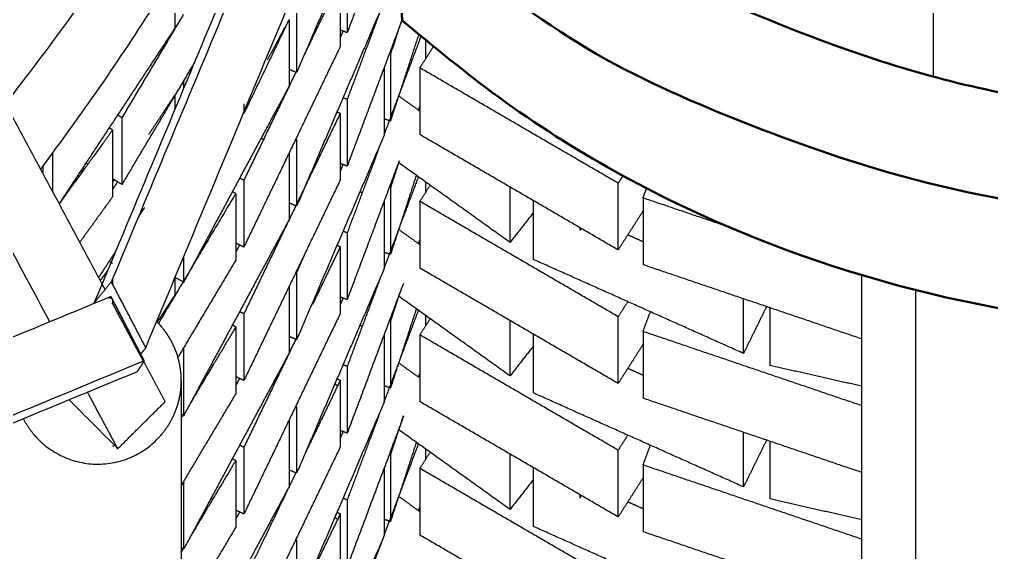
# Model space of a CAD drawing. Header units: millimetres. Extents: x 507.9 to 541, y 40.2 to 69.3.
# Drawn here: x 517.398 to 518.271, y 45.779 to 46.258 of the extents above; entities that cross this region are included whole.
import ezdxf

# ---------------------------------------------------------------- set-up
doc = ezdxf.new("R2010")
doc.units = ezdxf.units.MM
doc.layers.add('Make2D$Visible$ClippingPlaneIntersections', color=7, linetype='Continuous', lineweight=50, true_color=0x000000)
doc.layers.add('Make2D$Visible$Curves', color=7, linetype='Continuous', true_color=0x000000)

msp = doc.modelspace()

# ---------------------------------------------------------------- linework, layer by layer
at = {"layer": 'Make2D$Visible$ClippingPlaneIntersections'}
msp.add_lwpolyline([(517.74164, 46.25779), (517.73528, 46.35928)], dxfattribs=at)
for points, knots in [([(517.73448, 46.35869), (517.75639, 46.34479), (517.79005, 46.31692), (517.86065, 46.26156), (517.90443, 46.23181), (517.99494, 46.18676), (518.03813, 46.16935), (518.12774, 46.13579), (518.17398, 46.12081), (518.31819, 46.08602), (518.41636, 46.07709), (518.61219, 46.08346), (518.70978, 46.09975), (519.0165, 46.19413), (519.20816, 46.32397), (519.48595, 46.6698), (519.57141, 46.88529), (519.60666, 47.32754), (519.55643, 47.55402), (519.33386, 47.94233), (519.16383, 48.10167), (518.76572, 48.29519), (518.53607, 48.33095), (518.24193, 48.28822), (518.1678, 48.27013), (518.04702, 48.22597), (517.99975, 48.20396), (517.92488, 48.16343), (517.89535, 48.14591), (517.84973, 48.11771), (517.83238, 48.10747), (517.8117, 48.092)], [0.013156, 0.013156, 0.013156, 0.013156, 0.134476, 0.134476, 0.268952, 0.268952, 0.403428, 0.403428, 0.537904, 0.537904, 0.806857, 0.806857, 1.075809, 1.075809, 1.683893, 1.683893, 2.291978, 2.291978, 2.900062, 2.900062, 3.508146, 3.508146, 4.116231, 4.116231, 4.325554, 4.325554, 4.465847, 4.465847, 4.563218, 4.563218, 4.620492, 4.620492, 4.620492, 4.620492]), ([(517.77336, 46.44461), (517.80147, 46.42897), (517.86379, 46.37786), (517.94864, 46.31129), (518.08481, 46.24999), (518.21674, 46.2026), (518.38508, 46.17368), (518.52939, 46.17007), (518.76356, 46.2027), (518.95645, 46.28093), (519.14911, 46.41911), (519.27042, 46.54048), (519.39683, 46.73076), (519.4847, 46.96065), (519.51028, 47.23878), (519.44692, 47.59731), (519.24764, 47.90496), (518.99553, 48.08281), (518.80465, 48.16979), (518.604, 48.21791), (518.40925, 48.21963), (518.23512, 48.19177), (518.0719, 48.14125), (517.94728, 48.06863), (517.87874, 48.02509), (517.86787, 48.01695)], [0, 0, 0, 0, 0.105302, 0.224696, 0.340434, 0.54745, 0.644852, 0.851696, 0.977165, 1.353395, 1.458128, 1.688209, 1.862958, 2.140768, 2.416809, 2.690474, 3.222547, 3.458617, 3.609488, 3.849734, 4.07168, 4.188707, 4.378243, 4.579713, 4.620492, 4.620492, 4.620492, 4.620492])]:
    msp.add_open_spline(points, degree=3, knots=knots, dxfattribs=at)
msp.add_spline([(517.74152, 46.25748), (517.82826, 46.18863), (518.04552, 46.06729), (518.51237, 45.98092), (518.93676, 46.07955), (519.20349, 46.24953), (519.41253, 46.48878), (519.54698, 46.782), (519.59187, 47.1176)], degree=3, dxfattribs=at)
at = {"layer": 'Make2D$Visible$Curves', "color": 18, "lineweight": -3, "true_color": 0x000000}
for points, weights in [([(520.46733, 45.49105), (520.32272, 48.41324), (517.55483, 49.36129)], [1, 0.780787676095, 0.889708882536]), ([(517.38589, 46.18251), (517.89459, 46.8336), (517.89459, 47.65986)], [0.942605112046, 0.848262006154, 0.853867800566]), ([(517.41725, 46.12355), (517.89459, 46.76239), (517.89459, 47.55986)], [0.93619336717, 0.848456054745, 0.853867800566]), ([(517.48133, 46.00744), (517.47942, 46.00777), (517.47749, 46.008)], [0.85974674484, 0.857853025995, 0.856538342503]), ([(517.54343, 45.93355), (517.54343, 45.96449), (517.52162, 45.98643)], [0.853555280099, 0.854079424516, 1])]:
    msp.add_rational_spline(points, weights, degree=2, dxfattribs=at)
for points, degree in [([(517.42539, 45.98647), (516.74688, 47.25382), (516.06837, 48.52118)], 2), ([(518.29896, 47.98692), (517.88975, 47.0046), (517.48054, 46.02228)], 2), ([(518.2837, 47.96834), (517.87449, 46.98602), (517.46528, 46.0037)], 2), ([(517.51149, 45.96302), (517.9269, 46.96133), (518.34232, 47.95963)], 2), ([(518.21892, 46.2065), (518.21892, 46.93478), (518.21892, 47.66307)], 2), ([(517.47502, 46.01555), (517.33156, 46.2835), (517.1881, 46.55146)], 2), ([(517.76258, 46.43368), (517.72749, 46.34004), (517.6924, 46.2464)], 2), ([(517.72563, 46.39431), (517.6864, 46.30256), (517.64717, 46.21081)], 2), ([(517.53776, 46.30104), (517.53776, 46.27585), (517.53776, 46.25065)], 2), ([(517.6924, 46.3064), (517.6924, 46.2764), (517.6924, 46.2464)], 2), ([(517.68621, 46.29398), (517.67034, 46.26092), (517.65446, 46.22787)], 2), ([(517.68621, 46.29398), (517.68621, 46.26398), (517.68621, 46.23398)], 2), ([(517.72563, 46.27431), (517.68631, 46.18237), (517.647, 46.09042)], 2), ([(517.647, 46.27042), (517.647, 46.24074), (517.647, 46.21106)], 2), ([(517.72458, 46.27226), (517.70849, 46.22933), (517.6924, 46.1864)], 2), ([(517.54527, 46.26273), (517.51768, 46.21636), (517.49009, 46.17)], 2), ([(517.6402, 46.25817), (517.61992, 46.21593), (517.59964, 46.17369)], 2), ([(517.64025, 46.25829), (517.63045, 46.24006), (517.62065, 46.22183)], 2), ([(517.64025, 46.25766), (517.64025, 46.22798), (517.64025, 46.19829)], 2), ([(517.74164, 46.25779), (517.71702, 46.19209), (517.6924, 46.1264)], 2), ([(517.74141, 46.25811), (517.73639, 46.2427), (517.73137, 46.22729)], 2), ([(517.53776, 46.25065), (517.48571, 46.17159), (517.43365, 46.09253)], 2), ([(517.6924, 46.2464), (517.68931, 46.24756), (517.68621, 46.24872)], 2), ([(517.68864, 46.24781), (517.68742, 46.24496), (517.68621, 46.24212)], 2), ([(517.75852, 46.24285), (517.74195, 46.19863), (517.72538, 46.15441)], 2), ([(517.75653, 46.24453), (517.7439, 46.20576), (517.73127, 46.16699)], 2), ([(517.76258, 46.23944), (517.76258, 46.23093), (517.76258, 46.22243)], 2), ([(517.68621, 46.23398), (517.64292, 46.14383), (517.59964, 46.05369)], 2), ([(517.75768, 46.21473), (517.76368, 46.22415), (517.76967, 46.23357)], 2), ([(517.73127, 46.22699), (517.73095, 46.22709), (517.73064, 46.2272)], 2), ([(517.73127, 46.22699), (517.73127, 46.19699), (517.73127, 46.16699)], 2), ([(517.5553, 46.21958), (517.54662, 46.205), (517.53795, 46.19042)], 2), ([(517.647, 46.21042), (517.64381, 46.21178), (517.64062, 46.21315)], 2), ([(517.72563, 46.21431), (517.72563, 46.18431), (517.72563, 46.15431)], 2), ([(517.75768, 46.21473), (517.75768, 46.18473), (517.75768, 46.15473)], 2), ([(517.93573, 46.11106), (517.8467, 46.16289), (517.75768, 46.21473)], 2), ([(517.64597, 46.21019), (517.62281, 46.16194), (517.59964, 46.11369)], 2), ([(517.64631, 46.21088), (517.64628, 46.21082), (517.64625, 46.21077)], 2), ([(517.54557, 46.20212), (517.54552, 46.20215), (517.54548, 46.20217)], 2), ([(517.54576, 46.20248), (517.54567, 46.2023), (517.54557, 46.20212)], 2), ([(517.54557, 46.20212), (517.54557, 46.19928), (517.54557, 46.19643)], 2), ([(517.64025, 46.19829), (517.59291, 46.11021), (517.54557, 46.02212)], 2), ([(517.53776, 46.19012), (517.51393, 46.15006), (517.49009, 46.11)], 2), ([(517.53776, 46.19065), (517.52594, 46.1727), (517.51412, 46.15475)], 2), ([(517.53776, 46.19012), (517.53776, 46.18396), (517.53776, 46.1778)], 2), ([(517.6924, 46.1864), (517.6906, 46.18707), (517.6888, 46.18775)], 2), ([(517.6924, 46.1864), (517.6924, 46.1564), (517.6924, 46.1264)], 2), ([(517.75769, 46.17585), (517.74812, 46.18271), (517.73855, 46.18956)], 2), ([(517.59964, 46.18253), (517.59964, 46.17811), (517.59964, 46.17369)], 2), ([(517.75768, 46.1806), (517.75698, 46.17873), (517.75628, 46.17686)], 2), ([(517.49009, 46.17), (517.48814, 46.17116), (517.48619, 46.17232)], 2), ([(517.49009, 46.17), (517.49009, 46.14), (517.49009, 46.11)], 2), ([(517.59964, 46.17369), (517.59943, 46.17379), (517.59923, 46.17388)], 2), ([(517.68621, 46.17398), (517.64292, 46.08383), (517.59964, 45.99369)], 2), ([(517.68332, 46.17537), (517.68476, 46.17467), (517.68621, 46.17398)], 2), ([(517.68621, 46.17398), (517.68621, 46.14398), (517.68621, 46.11398)], 2), ([(517.73127, 46.16699), (517.72845, 46.16791), (517.72563, 46.16883)], 2), ([(517.47877, 46.16106), (517.48028, 46.15997), (517.48179, 46.15888)], 2), ([(517.48179, 46.15888), (517.45785, 46.12576), (517.43391, 46.09263)], 2), ([(517.48179, 46.15888), (517.48179, 46.12888), (517.48179, 46.09888)], 2), ([(517.61523, 46.15174), (517.6163, 46.15117), (517.61736, 46.1506)], 2), ([(517.72563, 46.15431), (517.68631, 46.06237), (517.647, 45.97042)], 2), ([(517.93573, 46.05106), (517.8467, 46.10289), (517.75768, 46.15473)], 2), ([(517.647, 46.15042), (517.64681, 46.1505), (517.64662, 46.15058)], 2), ([(517.647, 46.15042), (517.647, 46.12064), (517.647, 46.09086)], 2), ([(517.72095, 46.14258), (517.70668, 46.10449), (517.6924, 46.0664)], 2), ([(517.42778, 46.13775), (517.42778, 46.12076), (517.42778, 46.10378)], 2), ([(517.64025, 46.13829), (517.64025, 46.10829), (517.64025, 46.07829)], 2), ([(517.66814, 46.13549), (517.66748, 46.13574), (517.66682, 46.13598)], 2), ([(517.41558, 46.12693), (517.41573, 46.12716), (517.41589, 46.12739)], 2), ([(517.41898, 46.12637), (517.41898, 46.1234), (517.41898, 46.12042)], 2), ([(517.45509, 46.12509), (517.45586, 46.12458), (517.45663, 46.12407)], 2), ([(517.45991, 46.12795), (517.45886, 46.12858), (517.4578, 46.12921)], 2), ([(517.68872, 46.12799), (517.68749, 46.12512), (517.68627, 46.12225)], 2), ([(517.6924, 46.1264), (517.68938, 46.12753), (517.68637, 46.12866)], 2), ([(517.73911, 46.13105), (517.71576, 46.06872), (517.6924, 46.0064)], 2), ([(517.73911, 46.13105), (517.73519, 46.11902), (517.73127, 46.10699)], 2), ([(517.83862, 46.05782), (517.78868, 46.09363), (517.73874, 46.12943)], 2), ([(517.45424, 46.12396), (517.45424, 46.12236), (517.45424, 46.12077)], 2), ([(517.75628, 46.11687), (517.74335, 46.08235), (517.73041, 46.04783)], 2), ([(517.7545, 46.11831), (517.74293, 46.08277), (517.73135, 46.04723)], 2), ([(517.94023, 46.11814), (517.93798, 46.1146), (517.93573, 46.11106)], 2), ([(517.49009, 46.11), (517.48594, 46.11247), (517.48179, 46.11494)], 2), ([(517.48179, 46.11161), (517.48252, 46.11284), (517.48325, 46.11407)], 2), ([(517.48619, 46.11232), (517.48399, 46.10898), (517.48179, 46.10564)], 2), ([(517.59964, 46.11369), (517.5979, 46.11452), (517.59617, 46.11535)], 2), ([(517.68621, 46.11398), (517.64292, 46.02383), (517.59964, 45.93369)], 2), ([(517.59964, 46.11369), (517.59964, 46.08369), (517.59964, 46.05369)], 2), ([(517.75768, 46.09473), (517.76232, 46.10202), (517.76697, 46.10931)], 2), ([(517.76258, 46.11234), (517.76258, 46.10745), (517.76258, 46.10256)], 2), ([(517.83862, 46.05782), (517.83862, 46.08271), (517.83862, 46.1076)], 2), ([(517.93573, 46.05106), (517.93573, 46.08106), (517.93573, 46.11106)], 2), ([(517.48179, 46.09888), (517.46711, 46.07857), (517.45243, 46.05826)], 2), ([(517.59236, 46.10187), (517.55769, 46.0436), (517.52301, 45.98532)], 2), ([(517.58938, 46.10364), (517.59087, 46.10276), (517.59236, 46.10187)], 2), ([(517.59236, 46.10187), (517.59236, 46.07187), (517.59236, 46.04187)], 2), ([(517.70394, 46.10359), (517.70499, 46.10314), (517.70605, 46.10269)], 2), ([(517.73127, 46.10699), (517.73075, 46.10716), (517.73022, 46.10733)], 2), ([(517.73127, 46.10699), (517.73127, 46.07717), (517.73127, 46.04735)], 2), ([(517.95804, 46.09782), (517.95972, 46.10231), (517.9614, 46.10681)], 2), ([(517.647, 46.09042), (517.64372, 46.09182), (517.64043, 46.09323)], 2), ([(517.72563, 46.09431), (517.72563, 46.06431), (517.72563, 46.03431)], 2), ([(517.75768, 46.09473), (517.75768, 46.06473), (517.75768, 46.03473)], 2), ([(517.93573, 45.99106), (517.8467, 46.04289), (517.75768, 46.09473)], 2), ([(517.85949, 46.09545), (517.85949, 46.06901), (517.85949, 46.04258)], 2), ([(517.95804, 46.09782), (517.95804, 46.06782), (517.95804, 46.03782)], 2), ([(518.03606, 46.07131), (517.99705, 46.08456), (517.95804, 46.09782)], 2), ([(517.51041, 46.08911), (517.50765, 46.08491), (517.50489, 46.08072)], 2), ([(517.85959, 46.08462), (517.84911, 46.07122), (517.83862, 46.05782)], 2), ([(517.95804, 46.0861), (517.94688, 46.06858), (517.93573, 46.05106)], 2), ([(517.64025, 46.07829), (517.59291, 45.99021), (517.54557, 45.90212)], 2), ([(517.6924, 46.0664), (517.69052, 46.0671), (517.68864, 46.06781)], 2), ([(517.6924, 46.0664), (517.6924, 46.0364), (517.6924, 46.0064)], 2), ([(517.75768, 46.05585), (517.74831, 46.06257), (517.73895, 46.06928)], 2), ([(517.90136, 46.0711), (517.90136, 46.07016), (517.90136, 46.06922)], 2), ([(517.90189, 46.06896), (517.90229, 46.06977), (517.90269, 46.07058)], 2), ([(517.95822, 46.05839), (517.95128, 46.0615), (517.94435, 46.0646)], 2), ([(517.59964, 46.05369), (517.596, 46.05543), (517.59236, 46.05718)], 2), ([(517.59578, 46.05554), (517.59417, 46.05255), (517.59256, 46.04956)], 2), ([(517.6835, 46.05528), (517.68485, 46.05463), (517.68621, 46.05398)], 2), ([(517.75772, 46.06071), (517.75705, 46.05892), (517.75638, 46.05713)], 2), ([(517.48466, 46.04999), (517.47692, 46.03824), (517.46918, 46.02649)], 2), ([(517.65452, 46.048), (517.65076, 46.03921), (517.647, 46.03042)], 2), ([(517.68621, 46.05398), (517.67374, 46.028), (517.66126, 46.00203)], 2), ([(517.68621, 46.05398), (517.68621, 46.02398), (517.68621, 45.99398)], 2), ([(517.73017, 46.04719), (517.72777, 46.0408), (517.72538, 46.03441)], 2), ([(517.73127, 46.04699), (517.72852, 46.04789), (517.72576, 46.04878)], 2), ([(517.47877, 46.04106), (517.48028, 46.03997), (517.48179, 46.03888)], 2), ([(517.59236, 46.04187), (517.56649, 45.99839), (517.54062, 45.95491)], 2), ([(517.54557, 46.04493), (517.54557, 46.03353), (517.54557, 46.02212)], 2), ([(518.0483, 45.95807), (517.9539, 46.00033), (517.85949, 46.04258)], 2), ([(518.15451, 45.97107), (518.05627, 46.00444), (517.95804, 46.03782)], 2), ([(517.47762, 46.03311), (517.47429, 46.0285), (517.47095, 46.02388)], 2), ([(517.647, 46.03042), (517.64662, 46.03058), (517.64624, 46.03074)], 2), ([(517.72563, 46.03431), (517.68631, 45.94237), (517.647, 45.85042)], 2), ([(517.647, 46.03042), (517.647, 46.00042), (517.647, 45.97042)], 2), ([(517.72362, 46.02971), (517.70801, 45.98805), (517.6924, 45.9464)], 2), ([(517.93573, 45.93106), (517.8467, 45.98289), (517.75768, 46.03473)], 2), ([(518.15451, 44.35107), (518.15451, 45.19018), (518.15451, 46.02929)], 2), ([(517.46528, 46.0037), (517.47291, 46.01299), (517.48054, 46.02228)], 2), ([(517.48054, 46.02228), (517.49601, 45.99265), (517.51149, 45.96302)], 2), ([(517.48179, 46.02527), (517.48179, 46.02258), (517.48179, 46.01988)], 2), ([(517.54557, 46.02212), (517.54167, 46.02422), (517.53776, 46.02632)], 2), ([(517.53776, 46.02617), (517.53776, 46.01841), (517.53776, 46.01065)], 2), ([(517.74283, 46.02098), (517.71762, 45.95369), (517.6924, 45.8864)], 2), ([(517.64025, 46.01829), (517.64025, 45.98829), (517.64025, 45.95829)], 2), ([(517.66779, 46.01562), (517.66716, 46.01586), (517.66653, 46.01609)], 2), ([(518.20277, 44.35107), (518.20287, 44.90573), (518.20297, 45.46038), (518.20307, 46.01504)], 3), ([(517.48031, 46.00917), (516.49809, 45.6032), (515.51587, 45.19723)], 2), ([(517.46528, 46.0037), (517.46544, 46.0034), (517.4656, 46.00309)], 2), ([(517.51025, 45.95152), (517.49528, 45.98034), (517.48031, 46.00917)], 2), ([(517.50946, 45.95122), (517.49547, 45.97734), (517.48149, 46.00346)], 2), ([(517.48179, 46.00672), (517.48179, 46.00493), (517.48179, 46.00313)], 2), ([(517.53776, 46.01065), (517.52976, 45.9985), (517.52176, 45.98635)], 2), ([(517.68864, 46.00781), (517.68742, 46.00496), (517.68621, 46.00212)], 2), ([(517.6924, 46.0064), (517.68949, 46.00749), (517.68658, 46.00858)], 2), ([(517.73864, 46.0096), (517.73495, 45.99829), (517.73127, 45.98699)], 2), ([(517.83862, 45.93782), (517.78866, 45.97364), (517.73871, 46.00945)], 2), ([(517.94453, 46.00488), (517.94013, 45.99797), (517.93573, 45.99106)], 2), ([(518.0483, 45.95807), (518.0483, 45.98268), (518.0483, 46.00729)], 2), ([(518.21892, 46.01068), (518.21892, 46.01077), (518.21892, 46.01086)], 2), ([(517.48806, 45.99516), (517.48756, 45.9944), (517.48706, 45.99365)], 2), ([(517.59964, 45.99369), (517.59771, 45.99461), (517.59578, 45.99554)], 2), ([(517.75643, 45.99728), (517.74091, 45.95584), (517.72538, 45.91441)], 2), ([(517.75445, 45.99816), (517.74286, 45.96258), (517.73127, 45.92699)], 2), ([(517.95804, 45.97782), (517.96139, 45.98679), (517.96475, 45.99577)], 2), ([(518.0692, 46.00065), (518.05875, 45.97936), (518.0483, 45.95807)], 2), ([(518.07199, 45.9991), (518.07199, 45.97317), (518.07199, 45.94723)], 2), ([(517.68621, 45.99398), (517.64292, 45.90383), (517.59964, 45.81369)], 2), ([(517.59964, 45.99369), (517.59964, 45.96369), (517.59964, 45.93369)], 2), ([(517.73127, 45.98699), (517.73082, 45.98714), (517.73036, 45.98729)], 2), ([(517.73127, 45.98699), (517.73127, 45.95699), (517.73127, 45.92699)], 2), ([(517.75768, 45.97473), (517.7624, 45.98214), (517.76711, 45.98955)], 2), ([(517.76258, 45.99245), (517.76258, 45.98744), (517.76258, 45.98243)], 2), ([(517.83862, 45.93782), (517.83862, 45.96271), (517.83862, 45.9876)], 2), ([(517.93573, 45.93106), (517.93573, 45.96106), (517.93573, 45.99106)], 2), ([(517.59236, 45.98187), (517.57217, 45.94794), (517.55198, 45.91401)], 2), ([(517.58938, 45.98364), (517.59087, 45.98276), (517.59236, 45.98187)], 2), ([(517.59236, 45.98187), (517.59236, 45.95187), (517.59236, 45.92187)], 2), ([(517.70394, 45.98359), (517.70497, 45.98314), (517.70601, 45.9827)], 2), ([(517.95804, 45.97782), (517.95804, 45.94782), (517.95804, 45.91782)], 2), ([(518.15451, 45.91107), (518.05627, 45.94444), (517.95804, 45.97782)], 2), ([(517.64617, 45.97059), (517.6229, 45.92214), (517.59964, 45.87369)], 2), ([(517.647, 45.97042), (517.64363, 45.97186), (517.64025, 45.9733)], 2), ([(517.72563, 45.97431), (517.72563, 45.94431), (517.72563, 45.91431)], 2), ([(517.75768, 45.97473), (517.75768, 45.94473), (517.75768, 45.91473)], 2), ([(517.93573, 45.87106), (517.8467, 45.92289), (517.75768, 45.97473)], 2), ([(517.85949, 45.9759), (517.85949, 45.94924), (517.85949, 45.92258)], 2), ([(517.50524, 45.96125), (517.50492, 45.96077), (517.5046, 45.96029)], 2), ([(517.51149, 45.96302), (517.50901, 45.96), (517.50652, 45.95698)], 2), ([(517.54557, 45.96212), (517.54557, 45.93241), (517.54557, 45.9027)], 2), ([(517.85982, 45.96491), (517.84922, 45.95137), (517.83862, 45.93782)], 2), ([(517.9583, 45.96652), (517.94701, 45.94879), (517.93573, 45.93106)], 2), ([(515.51504, 45.1255), (516.51265, 45.53851), (517.51025, 45.95152)], 2), ([(517.50401, 45.94184), (517.50713, 45.94668), (517.51025, 45.95152)], 2), ([(517.52898, 45.91475), (517.51936, 45.93273), (517.50973, 45.95071)], 2), ([(517.64025, 45.95829), (517.59307, 45.8705), (517.54589, 45.78271)], 2), ([(515.50881, 45.11582), (516.50641, 45.52883), (517.50401, 45.94184)], 2), ([(517.57181, 45.94705), (517.57098, 45.94745), (517.57014, 45.94785)], 2), ([(517.6924, 45.9464), (517.69053, 45.9471), (517.68866, 45.9478)], 2), ([(517.6924, 45.9464), (517.6924, 45.9164), (517.6924, 45.8864)], 2), ([(517.75698, 45.93636), (517.74779, 45.94294), (517.73861, 45.94952)], 2), ([(517.95804, 45.93847), (517.95119, 45.94154), (517.94435, 45.9446)], 2), ([(518.15451, 45.92857), (518.11325, 45.9379), (518.07199, 45.94723)], 2), ([(517.54343, 45.93355), (517.54343, 44.6143), (517.54343, 43.29504)], 2), ([(517.59964, 45.93369), (517.596, 45.93543), (517.59236, 45.93718)], 2), ([(517.59581, 45.93561), (517.59411, 45.93244), (517.59241, 45.92928)], 2), ([(517.68621, 45.93398), (517.67035, 45.90095), (517.65449, 45.86791)], 2), ([(517.68332, 45.93537), (517.68476, 45.93467), (517.68621, 45.93398)], 2), ([(517.68621, 45.93398), (517.68621, 45.90398), (517.68621, 45.87398)], 2), ([(517.75768, 45.9406), (517.75698, 45.93873), (517.75628, 45.93686)], 2), ([(517.68389, 45.92876), (517.68259, 45.92969), (517.68129, 45.93062)], 2), ([(517.73127, 45.92699), (517.72845, 45.92791), (517.72563, 45.92883)], 2), ([(517.44269, 45.91645), (517.45727, 45.90179), (517.47185, 45.88712), (517.48643, 45.87245)], 3), ([(517.48643, 45.87245), (517.47282, 45.89787), (517.45921, 45.92329)], 2), ([(517.59236, 45.92187), (517.56808, 45.88107), (517.5438, 45.84026)], 2), ([(518.0483, 45.83807), (517.9539, 45.88033), (517.85949, 45.92258)], 2), ([(518.15451, 45.85107), (518.05627, 45.88444), (517.95804, 45.91782)], 2), ([(517.48643, 45.87245), (517.50771, 45.8936), (517.52898, 45.91475)], 2), ([(517.72563, 45.91431), (517.68631, 45.82237), (517.647, 45.73042)], 2), ([(517.647, 45.91042), (517.647, 45.88076), (517.647, 45.85111)], 2), ([(517.93573, 45.81106), (517.8467, 45.86289), (517.75768, 45.91473)], 2), ([(517.54557, 45.90212), (517.5445, 45.9027), (517.54343, 45.90327)], 2), ([(517.54483, 45.90199), (517.54456, 45.90154), (517.54429, 45.90108)], 2), ([(517.64025, 45.89829), (517.64025, 45.86829), (517.64025, 45.83829)], 2), ([(517.72066, 45.9018), (517.70653, 45.8641), (517.6924, 45.8264)], 2), ([(517.743, 45.90142), (517.7177, 45.83391), (517.6924, 45.7664)], 2), ([(517.74269, 45.90205), (517.73698, 45.88452), (517.73127, 45.86699)], 2), ([(517.66779, 45.89562), (517.66716, 45.89586), (517.66653, 45.89609)], 2), ([(517.83862, 45.81782), (517.78866, 45.85364), (517.7387, 45.88946)], 2), ([(517.68871, 45.88797), (517.68746, 45.88504), (517.68621, 45.88212)], 2), ([(517.6924, 45.8864), (517.68931, 45.88756), (517.68622, 45.88871)], 2), ([(517.94436, 45.88463), (517.94004, 45.87785), (517.93573, 45.87106)], 2), ([(518.0483, 45.83807), (518.0483, 45.86261), (518.0483, 45.88715)], 2), ([(517.48262, 45.87444), (517.48226, 45.87466), (517.48189, 45.87488)], 2), ([(517.59964, 45.87369), (517.59771, 45.87461), (517.59578, 45.87554)], 2), ([(517.68621, 45.87398), (517.64292, 45.78383), (517.59964, 45.69369)], 2), ([(517.59964, 45.87369), (517.59964, 45.84369), (517.59964, 45.81369)], 2), ([(517.75631, 45.87695), (517.74338, 45.84243), (517.73044, 45.80791)], 2), ([(517.75449, 45.87828), (517.74288, 45.84263), (517.73127, 45.80699)], 2), ([(517.76258, 45.87234), (517.76258, 45.86742), (517.76258, 45.86251)], 2), ([(517.95804, 45.85782), (517.96136, 45.86669), (517.96467, 45.87557)], 2), ([(518.0689, 45.88005), (518.0586, 45.85906), (518.0483, 45.83807)], 2), ([(518.07199, 45.8791), (518.07199, 45.85317), (518.07199, 45.82723)], 2), ([(517.58938, 45.86364), (517.59087, 45.86276), (517.59236, 45.86187)], 2), ([(517.73127, 45.86699), (517.73075, 45.86716), (517.73022, 45.86733)], 2), ([(517.73127, 45.86699), (517.73127, 45.83699), (517.73127, 45.80699)], 2), ([(517.75768, 45.85473), (517.76231, 45.86201), (517.76695, 45.86929)], 2), ([(517.83862, 45.81782), (517.83862, 45.84271), (517.83862, 45.8676)], 2), ([(517.93573, 45.81106), (517.93573, 45.84106), (517.93573, 45.87106)], 2), ([(517.59236, 45.86187), (517.57217, 45.82794), (517.55198, 45.79401)], 2), ([(517.59236, 45.86187), (517.59236, 45.83187), (517.59236, 45.80187)], 2), ([(517.75768, 45.85473), (517.75768, 45.82473), (517.75768, 45.79473)], 2), ([(517.93573, 45.75106), (517.8467, 45.80289), (517.75768, 45.85473)], 2), ([(517.85949, 45.85545), (517.85949, 45.82901), (517.85949, 45.80258)], 2), ([(517.95804, 45.85782), (517.95804, 45.82782), (517.95804, 45.79782)], 2), ([(518.15398, 45.79125), (518.05601, 45.82453), (517.95804, 45.85782)], 2), ([(517.6461, 45.85045), (517.64318, 45.84437), (517.64026, 45.83829)], 2), ([(517.647, 45.85042), (517.6437, 45.85183), (517.6404, 45.85324)], 2), ([(517.72563, 45.85431), (517.72563, 45.82431), (517.72563, 45.79431)], 2), ([(517.95797, 45.84599), (517.94685, 45.82853), (517.93573, 45.81106)], 2), ([(517.54557, 45.83965), (517.54502, 45.83991), (517.54448, 45.84017)], 2), ([(517.54567, 45.8423), (517.54562, 45.84221), (517.54557, 45.84212)], 2), ([(517.54557, 45.84212), (517.54557, 45.81241), (517.54557, 45.78269)], 2), ([(517.64025, 45.83829), (517.59291, 45.75021), (517.54557, 45.66212)], 2), ([(517.85959, 45.84462), (517.84911, 45.83122), (517.83862, 45.81782)], 2), ([(517.63946, 45.83662), (517.61955, 45.79515), (517.59964, 45.75369)], 2), ([(517.75768, 45.81585), (517.74822, 45.82263), (517.73876, 45.82941)], 2), ([(517.90136, 45.83107), (517.90136, 45.82948), (517.90136, 45.82789)], 2), ([(517.90136, 45.82789), (517.90207, 45.82933), (517.90278, 45.83077)], 2), ([(517.57171, 45.8271), (517.57093, 45.82747), (517.57014, 45.82785)], 2), ([(517.6924, 45.8264), (517.69052, 45.8271), (517.68864, 45.82781)], 2), ([(517.6924, 45.8264), (517.6924, 45.7964), (517.6924, 45.7664)], 2), ([(517.75778, 45.82087), (517.75705, 45.81893), (517.75633, 45.817)], 2), ([(517.95804, 45.81847), (517.95119, 45.82154), (517.94435, 45.8246)], 2), ([(518.1546, 45.80854), (518.1133, 45.81789), (518.07199, 45.82723)], 2), ([(517.59964, 45.81369), (517.59611, 45.81538), (517.59257, 45.81708)], 2), ([(517.59578, 45.81554), (517.5942, 45.81261), (517.59262, 45.80968)], 2), ([(517.68621, 45.81398), (517.64292, 45.72383), (517.59964, 45.63369)], 2), ([(517.68337, 45.81535), (517.68479, 45.81466), (517.68621, 45.81398)], 2), ([(517.68621, 45.81398), (517.68621, 45.78398), (517.68621, 45.75398)], 2), ([(517.68375, 45.80886), (517.68252, 45.80974), (517.68129, 45.81062)], 2), ([(517.73019, 45.80723), (517.71129, 45.75681), (517.6924, 45.7064)], 2), ([(517.73127, 45.80699), (517.72856, 45.80787), (517.72585, 45.80876)], 2), ([(518.0483, 45.71807), (517.9539, 45.76033), (517.85949, 45.80258)], 2), ([(517.59236, 45.80187), (517.5679, 45.76075), (517.54343, 45.71964)], 2), ([(517.72563, 45.79431), (517.68631, 45.70237), (517.647, 45.61042)], 2), ([(517.93573, 45.69106), (517.8467, 45.74289), (517.75768, 45.79473)], 2), ([(518.15451, 45.73107), (518.05627, 45.76444), (517.95804, 45.79782)], 2), ([(517.647, 45.79042), (517.64664, 45.79057), (517.64628, 45.79073)], 2), ([(517.647, 45.79042), (517.647, 45.76042), (517.647, 45.73042)], 2), ([(517.54557, 45.78212), (517.5445, 45.7827), (517.54343, 45.78327)], 2), ([(517.54491, 45.78213), (517.54423, 45.78098), (517.54355, 45.77983)], 2), ([(517.72083, 45.78227), (517.7207, 45.78237), (517.72056, 45.78247)], 2)]:
    msp.add_open_spline(points, degree=degree, dxfattribs=at)
msp.add_rational_spline([(517.4016, 45.8995), (517.40695, 45.88902), (517.41524, 45.88068), (517.46811, 45.82749), (517.5213, 45.88036), (517.54343, 45.90236), (517.54343, 45.93355)], [0.903397611158, 0.938990602043, 1, 0.707106781187, 1, 0.853027356671, 0.853555280099], degree=2, knots=[0.2110798, 0.2110798, 0.2110798, 0.2356194, 0.2356194, 0.3534292, 0.3534292, 0.4125456, 0.4125456, 0.4125456], dxfattribs=at)

doc.saveas('drawing.dxf')
